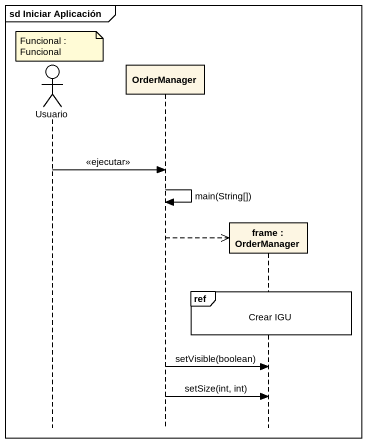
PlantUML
@startuml
mainframe sd Iniciar Aplicación
hide footbox
actor Usuario
participant OrderManager
participant "frame : OrderManager" as frame_

note over Usuario : Funcional : Funcional
Usuario -> OrderManager : <<ejecutar>>
OrderManager -> OrderManager : main(String[])
OrderManager -->> frame_ **
ref over frame_ : Crear IGU
OrderManager -> frame_ : setVisible(boolean)
OrderManager -> frame_ : setSize(int, int)
@enduml
